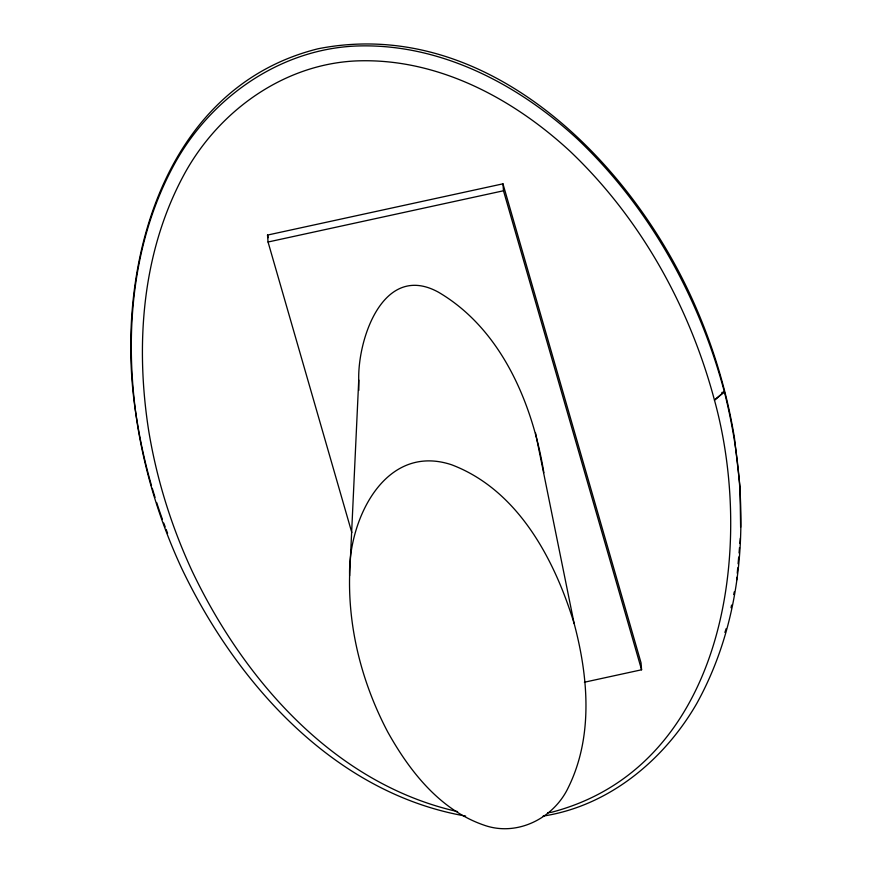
<?xml version="1.0" encoding="UTF-8"?>
<svg xmlns="http://www.w3.org/2000/svg" width="872" height="872" viewBox="0 0 872 872"><rect width="100%" height="100%" fill="white"/><g stroke="black" fill="none" stroke-linecap="round" stroke-linejoin="round"><path stroke-width="1.31" d="M535.506 432.861L574.136 623.502C588.338 676.727 593.407 736.687 568.304 787.525C553.698 818.437 516.943 836.978 483.906 825.108C440.033 809.99 409.611 771.23 387.768 732.022C362.534 684.139 348.288 630.053 349.607 575.782L358.741 380.083C357.575 338.761 383.484 261.982 438.409 292.175C501.465 329.125 532.432 403.398 543.866 472.711M349.607 575.782C348.048 520.791 384.465 442.562 451.533 464.743C517.913 489.857 554.472 559.225 574.136 623.502M736.655 580L736.894 577.297M737.254 573.242L737.734 567.836M738.094 563.792L738.682 557.034M739.042 552.979L739.521 547.572M739.881 543.518L740.361 538.122M731.041 607.73L731.575 605.092M733.712 594.53L734.246 591.881M724.904 632.44L726.158 628.647M724.316 391.648L714.462 400.139C755.359 548.444 725.319 766.652 551.703 812.224L547.769 812.78M351.808 532.563L268.053 242.013L267.519 235.069L502.959 183.829L641.04 662.84L641.574 669.783L584.382 682.231M268.053 242.013L503.493 190.772L502.959 183.829M721.809 392.476L724.414 391.964C750.28 494.588 748.961 608.972 696.793 703.442C664.213 760.013 608.787 806.033 543.103 816.083M457.604 811.603C334.957 784.059 244.258 680.651 192.102 571.073A791.438 647.514 -4.4 0 1 148.567 429.951C135.095 343.034 142.201 250.035 185.485 171.991C219.995 110.363 283.803 64.506 355.46 60.953C436.36 57.421 512.3 97.817 570.31 151.499C640.746 218.589 689.447 306.486 714.462 400.139L724.414 391.964C699.017 296.851 649.477 207.634 577.929 139.509C517.685 83.647 438.54 42.347 354.566 46.096C279.28 49.868 211.733 97.457 175.392 162.356C131.247 241.882 123.77 336.647 137.536 425.264A802.153 656.278 -4.4 0 0 181.659 568.293C236.595 683.539 334.576 793.237 465.648 816.072M503.493 190.772L641.574 669.783M267.519 235.069L268.271 237.685M740.622 527.266L739.99 486.5L734.464 438.038A802.153 656.278 -4.4 0 0 690.341 295.008C625.911 156.175 483.949 16.143 318.171 48.745C157.614 88.486 111.845 279.28 137.351 422.767A802.153 656.278 -4.4 0 0 151.51 485.693M358.741 380.083L358.828 390.329M167.598 533.228A802.153 656.278 -4.4 0 1 166.138 529.435M165.179 526.895A802.153 656.278 -4.4 0 1 163.762 523.08M162.377 519.265A802.153 656.278 -4.4 0 1 156.666 502.555M155.031 497.378A802.153 656.278 -4.4 0 1 152.273 488.287"/></g></svg>
